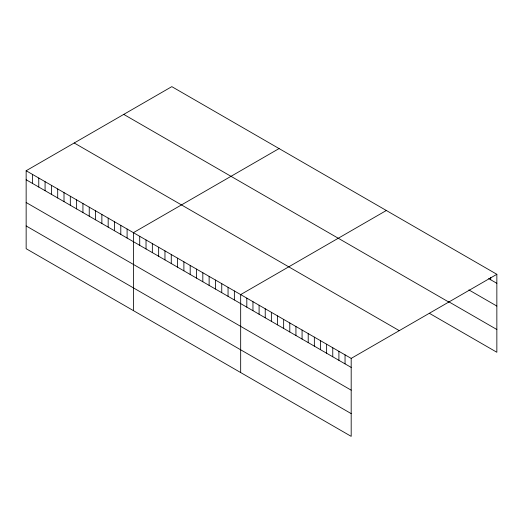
<?xml version="1.0" encoding="UTF-8"?>
<svg xmlns="http://www.w3.org/2000/svg" width="523" height="523" viewBox="0 0 523 523"><rect width="100%" height="100%" fill="white"/><g stroke="black" fill="none" stroke-linecap="round" stroke-linejoin="round"><path stroke-width="0.78" d="M26.15 170.74L351.188 358.399L351.188 436.359L26.15 248.7L26.15 170.74L171.812 86.641L496.85 274.3L496.85 352.26L429.318 313.27M279.073 148.565L133.411 232.663L133.411 310.629M386.34 210.494L240.672 294.593L240.672 372.559M351.188 358.399L496.85 274.3M488.665 278.589L496.85 283.316M468.883 289.919L496.85 306.066M448.414 301.549L496.85 329.51M123.742 114.393L448.78 302.052M74.22 142.988L399.258 330.641M26.15 179.755L351.188 367.414M26.15 202.506L351.188 390.165M26.15 225.949L351.188 413.608M490.711 277.517L490.711 279.772M345.049 354.849L345.049 363.871M338.911 351.306L338.911 360.321M332.765 347.762L332.765 356.778M326.627 344.219L326.627 353.234M320.488 340.676L320.488 349.691M314.349 337.126L314.349 346.141M308.21 333.582L308.21 342.598M302.072 330.039L302.072 339.054M295.933 326.496L295.933 335.511M289.788 322.953L289.788 331.968M283.649 319.403L283.649 328.418M277.51 315.859L277.51 324.875M271.372 312.316L271.372 321.331M265.233 308.773L265.233 317.788M259.094 305.223L259.094 314.245M252.955 301.679L252.955 310.695M246.817 298.136L246.817 307.151M234.363 290.951L234.363 299.967M228.054 287.304L228.054 296.325M221.745 283.662L221.745 292.677M215.437 280.021L215.437 289.036M209.128 276.379L209.128 285.395M202.819 272.738L202.819 281.753M196.504 269.09L196.504 278.112M190.195 265.449L190.195 274.464M183.887 261.807L183.887 270.822M177.578 258.166L177.578 267.181M171.269 254.524L171.269 263.54M164.961 250.877L164.961 259.898M158.652 247.235L158.652 256.25M152.343 243.594L152.343 252.609M146.028 239.952L146.028 248.968M139.719 236.304L139.719 245.326M127.102 229.022L127.102 238.037M120.793 225.38L120.793 234.396M114.485 221.739L114.485 230.754M108.176 218.091L108.176 227.113M101.867 214.45L101.867 223.465M95.552 210.808L95.552 219.823M89.243 207.167L89.243 216.182M82.935 203.525L82.935 212.541M76.626 199.878L76.626 208.899M70.317 196.236L70.317 205.251M64.009 192.595L64.009 201.61M57.7 188.953L57.7 197.969M51.391 185.312L51.391 194.327M45.076 181.664L45.076 190.679M38.767 178.023L38.767 187.038M32.459 174.381L32.459 183.396"/></g></svg>
